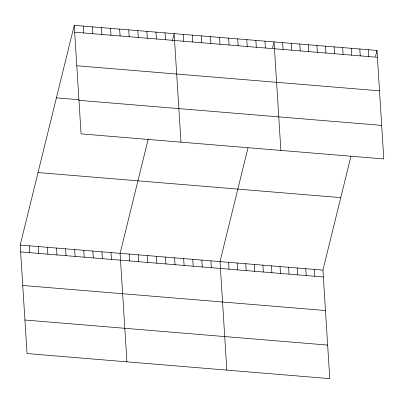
<?xml version="1.0" encoding="UTF-8"?>
<svg xmlns="http://www.w3.org/2000/svg" width="404" height="404" viewBox="0 0 404 404"><rect width="100%" height="100%" fill="white"/><g stroke="black" fill="none" stroke-linecap="round" stroke-linejoin="round"><path stroke-width="0.61" d="M350.924 156.318L322.932 270.125L329.76 378.634L27.028 353.566L20.2 245.056L74.24 25.366L376.972 50.434L383.8 158.944L81.068 133.876L74.24 25.366M148.238 138.956L120.099 253.333L126.927 361.838M172.362 40.89L174.144 33.638L180.972 142.147M248 147.793L220.003 261.605L226.831 370.109M272.559 47.95L274.043 41.91L280.871 150.419M375.488 56.474L376.972 50.434M74.674 32.219L377.407 57.287M76.785 65.766L379.513 90.834M56.409 97.864L78.81 99.717M78.957 100.328L381.689 125.397M38.032 172.559L340.764 197.627M20.2 245.056L322.932 270.125M20.629 251.914L323.362 276.982M22.74 285.461L325.473 310.524M24.917 320.024L327.649 345.087M368.397 49.722L368.827 56.58M359.818 49.015L360.252 55.868M351.243 48.303L351.672 55.156M342.663 47.591L343.097 54.449M334.088 46.884L334.517 53.737M325.508 46.172L325.942 53.025M316.933 45.46L317.362 52.318M308.353 44.753L308.787 51.606M314.352 269.418L314.787 276.27M299.778 44.041L300.207 50.894M305.777 268.705L306.207 275.558M291.198 43.329L291.632 50.187M297.198 267.993L297.632 274.851M282.623 42.622L283.053 49.475M288.623 267.286L289.052 274.139M280.043 266.574L280.477 273.427M264.963 41.157L265.393 48.015M271.468 265.862L271.897 272.72M255.878 40.405L256.313 47.263M262.888 265.155L263.322 272.008M246.799 39.653L247.228 46.511M254.313 264.443L254.742 271.301M237.719 38.9L238.148 45.758M245.733 263.736L246.167 270.589M228.634 38.153L229.068 45.006M237.158 263.024L237.587 269.877M219.554 37.4L219.983 44.253M228.578 262.312L229.012 269.17M210.469 36.648L210.903 43.501M201.389 35.895L201.818 42.748M210.923 260.853L211.353 267.706M192.309 35.143L192.738 41.996M201.838 260.1L202.273 266.953M183.224 34.39L183.658 41.243M192.758 259.348L193.188 266.201M183.674 258.595L184.108 265.448M165.059 32.886L165.494 39.744M174.594 257.843L175.023 264.696M155.979 32.133L156.409 38.991M165.514 257.09L165.943 263.948M146.899 31.381L147.329 38.239M156.429 256.338L156.863 263.196M137.814 30.628L138.244 37.486M147.349 255.586L147.778 262.443M128.735 29.876L129.164 36.734M138.264 254.833L138.698 261.691M119.65 29.128L120.084 35.981M129.184 254.081L129.613 260.939M110.57 28.376L110.999 35.229M101.485 27.623L101.919 34.476M111.019 252.581L111.448 259.434M92.405 26.871L92.834 33.724M101.939 251.828L102.369 258.681M83.325 26.119L83.754 32.971M92.854 251.076L93.289 257.929M83.774 250.323L84.204 257.176M74.69 249.571L75.124 256.424M65.61 248.819L66.039 255.671M56.53 248.066L56.959 254.924M47.445 247.314L47.879 254.172M38.365 246.561L38.794 253.419M29.28 245.809L29.714 252.667"/></g></svg>
